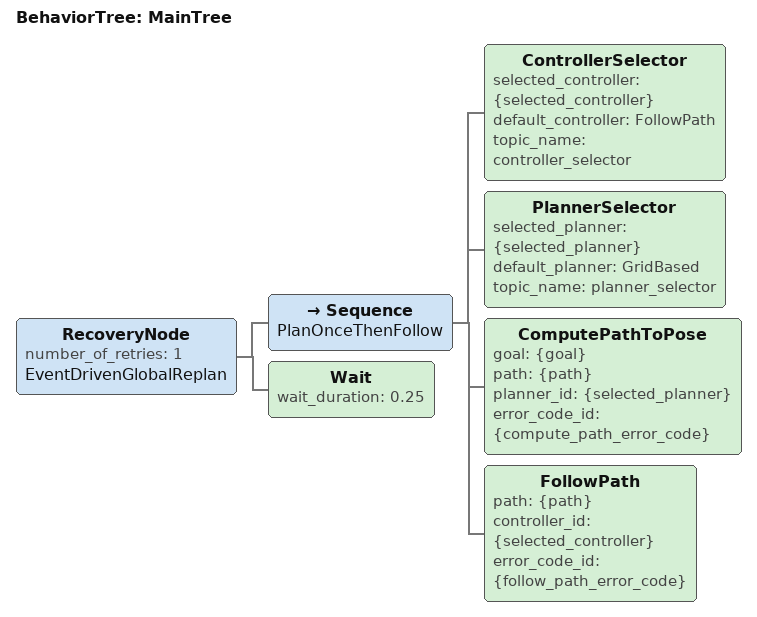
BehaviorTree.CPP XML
<root BTCPP_format="4" main_tree_to_execute="MainTree">
  <BehaviorTree ID="MainTree">
    <RecoveryNode number_of_retries="1" name="EventDrivenGlobalReplan">
      <Sequence name="PlanOnceThenFollow">
        <ControllerSelector
          selected_controller="{selected_controller}"
          default_controller="FollowPath"
          topic_name="controller_selector"/>
        <PlannerSelector
          selected_planner="{selected_planner}"
          default_planner="GridBased"
          topic_name="planner_selector"/>
        <ComputePathToPose
          goal="{goal}"
          path="{path}"
          planner_id="{selected_planner}"
          error_code_id="{compute_path_error_code}"/>
        <FollowPath
          path="{path}"
          controller_id="{selected_controller}"
          error_code_id="{follow_path_error_code}"/>
      </Sequence>
      <Wait wait_duration="0.25"/>
    </RecoveryNode>
  </BehaviorTree>
</root>
